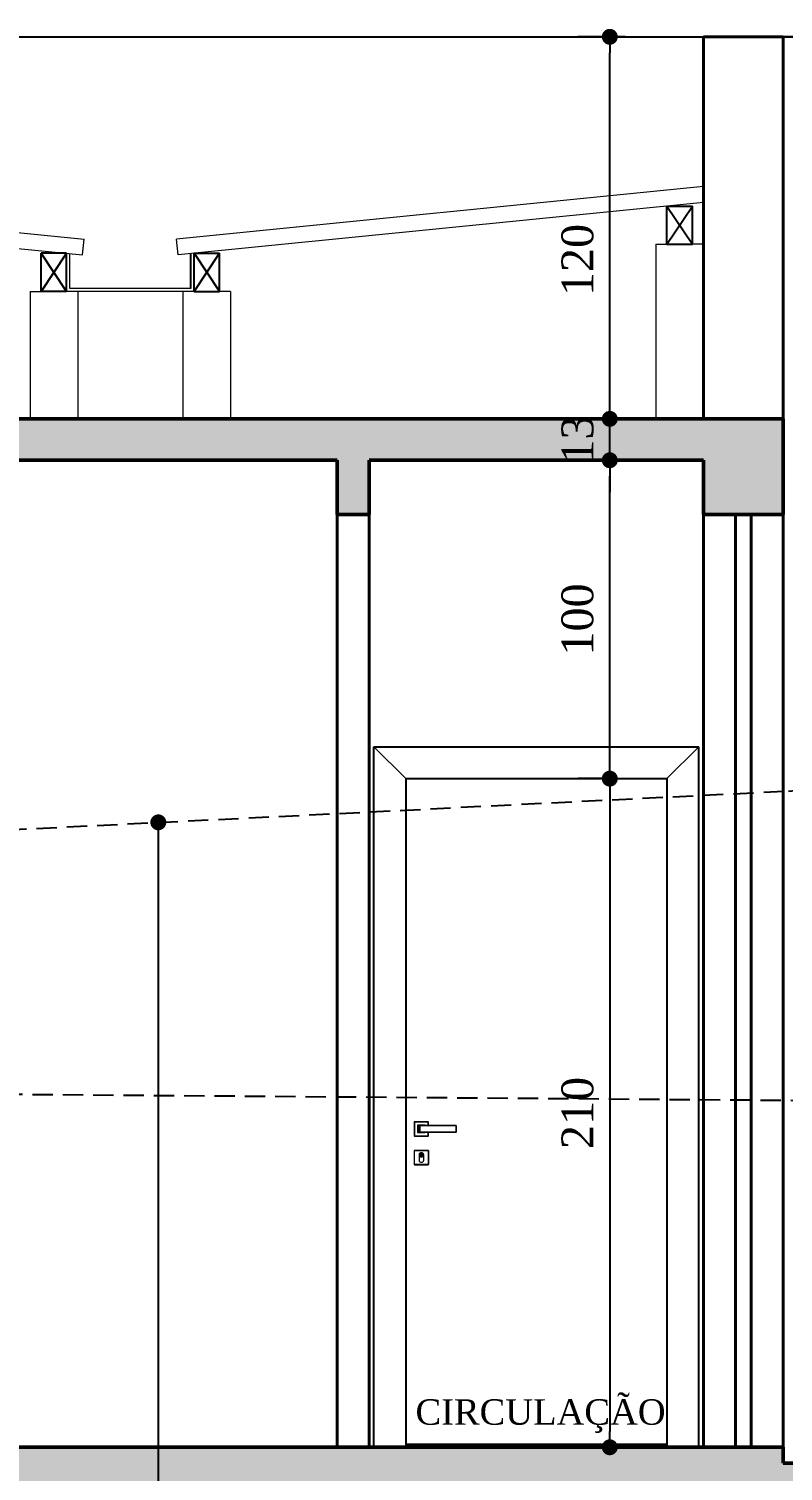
# Model space of a CAD drawing. Header units: millimetres. Extents: x 81693 to 98868, y 6565 to 11437.
# Drawn here: x 91289.9 to 91526.8, y 8896.2 to 9349.2 of the extents above; entities that cross this region are included whole.
import ezdxf
from ezdxf import colors
from ezdxf.entities.mleader import LeaderData, LeaderLine
from ezdxf.math import Vec2, Vec3

# ---------------------------------------------------------------- set-up
doc = ezdxf.new("R2010")
doc.units = ezdxf.units.MM
doc.linetypes.add('HIDDEN', pattern=[9.524999999999995, 6.349999999999998, -3.174999999999998])
for name, color, linetype, lineweight in [('Cotas', 12, 'Continuous', 5), ('Fachadas - Varanda', 3, 'Continuous', 30), ('Hachura', 1, 'Continuous', 9), ('Parede Baixa', 5, 'Continuous', 50), ('Parede Corte', 4, 'Continuous', 40), ('Portas - Janelas', 2, 'Continuous', 20)]:
    doc.layers.add(name, color=color, linetype=linetype, lineweight=lineweight)
for name, color, linetype in [('Fechamento Varanda', 3, 'Continuous'), ('Piso', 55, 'Continuous'), ('Piso Lay-out', 19, 'Continuous'), ('PORTAS', 3, 'Continuous'), ('Portas-Cotas', 2, 'Continuous'), ('Projeção Janela - Viga', 1, 'HIDDEN'), ('Projeção perfil', 74, 'HIDDEN')]:
    doc.layers.add(name, color=color, linetype=linetype)
doc.styles.add('Valéria', font='romantic.ttf', dxfattribs={"height": 10})
doc.dimstyles.new('Cota - 50', dxfattribs={"dimtxt": 10, "dimasz": 5, "dimexe": 10, "dimexo": 20, "dimgap": 5, "dimtad": 1, "dimtxsty": 'Valéria', "dimblk": 'DOT', "dimcen": 0, "dimclrd": 12, "dimclre": 12, "dimclrt": 2, "dimazin": 2, "dimtfac": 1, "dimtix": 1, "dimtmove": 0, "dimatfit": 3, "dimldrblk": 'DOT', "dimfxl": 1, "dimarcsym": 0})
pattern_1 = [(94.99999999999984, (24631.96103471043, 6959.920621644406), (14.00946503457718, 11.75533794048302), [1.905, -20.95499999999999]), (40.00000000000002, (24631.96103471043, 6959.920621644406), (-16.00184531424416, 11.01767285788194), [1.524, -16.764058417]), (145.4514447, (24633.1284864263, 6960.90022994888), (-1.992379762965978, 22.77301021368535), [1.61900088, -17.80902446]), (91.18419999999985, (24628.368932262, 6963.512724092834), (22.14102432304705, 16.19534128742705), [2.857499999999999, -31.43249999999999]), (141.63555761, (24630.21401427043, 6964.862336379678), (-0.7086617476218535, 34.28267636152945), [2.428502314, -26.713560816]), (36.18415117000001, (24628.368932262, 6963.512724092834), (-0.7086617458072162, 34.28267636162032), [2.285996707, -25.145973192]), (66, (24631.06300909832, 6964.410749704941), (17.95199793093499, 3.489514907439818), [1.904999999999997, -20.95499999999996]), (11.00000000000003, (24631.06300909832, 6964.410749704941), (-8.653992652234553, 17.39411931937545), [1.524, -16.764]), (116.451445, (24632.55900892911, 6964.701542609875), (9.298005187572974, 20.88363427013335), [1.61900088, -17.80899376]), (82.50000000000001, (24631.96103471043, 6959.920621644406), (-5.760546906781041, 6.197341367358699), [0, -16.56079999999995, 0, -17.01799999999995, 0, -16.82749999999995]), (52.49999999999999, (24631.96103471043, 6959.920621644406), (-2.358972731942485, 11.80870002746923), [0, -9.7028, 0, -16.1798, 0, -6.413500000000001]), (12.5, (24627.95584048043, 6955.915427414409), (9.99278630325158, 9.182619558271359), [0, -6.350000000000001, 0, -19.812, 0, -26.289]), (2.499999999999997, (24626.15978925622, 6954.119376190196), (8.676390441821674, 12.27223928811142), [0, -8.255, 0, -13.1572, 0, -18.669])]

# ---------------------------------------------------------------- blocks, each defined once
blk = doc.blocks.new('_Dot')
at = {"color": 0, "linetype": 'ByBlock', "lineweight": -2}
blk.add_line((-0.5, 0), (-1, 0), dxfattribs=at)
at = {"color": 0, "linetype": 'ByBlock', "const_width": 0.5}
blk.add_lwpolyline([(-0.25, 0, 1), (0.25, 0, 1)], format="xyb", close=True, dxfattribs=at)
blk = doc.blocks.new('*D145')
at = {"layer": 'Cotas', "color": 12, "lineweight": -2, "transparency": 16777216}
for p, q in [((91470.25395589454, 9113.715649836475), (91462.31572254139, 9113.715649836475)), ((91472.31572254139, 9108.715649836475), (91472.31572254139, 8908.715649836473)), ((91470.25395589454, 8903.715649836473), (91462.31572254139, 8903.715649836473))]:
    blk.add_line(p, q, dxfattribs=at)
at = {"layer": 'Defpoints', "color": 0, "transparency": 16777216}
for p in [(91490.25395589454, 9113.715649836475), (91472.31572254139, 8903.715649836473), (91490.25395589454, 8903.715649836473)]:
    blk.add_point(p, dxfattribs=at)
at = {"layer": 'Cotas', "color": 12, "lineweight": -2, "transparency": 16777216, "xscale": 5, "yscale": 5, "zscale": 5}
for p, rotation in [((91472.31572254139, 9113.715649836475), 90), ((91472.31572254139, 8903.715649836473), 270)]:
    blk.add_blockref('_Dot', p, dxfattribs=dict(at, rotation=rotation))
at = {"layer": 'Cotas', "color": 2, "transparency": 16777216, "insert": (91462.2047757958, 9008.715649836447), "char_height": 10, "attachment_point": 5, "rotation": 90, "style": 'Valéria'}
blk.add_mtext('210', dxfattribs=at)
blk = doc.blocks.new('*D146')
at = {"layer": 'Cotas', "color": 12, "lineweight": -2, "transparency": 16777216}
for p, q in [((91470.25395589454, 9213.715649836475), (91462.31572254139, 9213.715649836475)), ((91472.31572254139, 9118.715649836475), (91472.31572254139, 9208.715649836475)), ((91470.25395589454, 9113.715649836475), (91462.31572254139, 9113.715649836475))]:
    blk.add_line(p, q, dxfattribs=at)
at = {"layer": 'Defpoints', "color": 0, "transparency": 16777216}
for p in [(91472.31572254139, 9213.715649836475), (91490.25395589454, 9213.715649836475), (91490.25395589454, 9113.715649836475)]:
    blk.add_point(p, dxfattribs=at)
at = {"layer": 'Cotas', "color": 12, "lineweight": -2, "transparency": 16777216, "xscale": 5, "yscale": 5, "zscale": 5}
for p, rotation in [((91472.31572254139, 9213.715649836475), 90), ((91472.31572254139, 9113.715649836475), 270)]:
    blk.add_blockref('_Dot', p, dxfattribs=dict(at, rotation=rotation))
at = {"layer": 'Cotas', "color": 2, "transparency": 16777216, "insert": (91462.2047757958, 9163.715649836447), "char_height": 10, "attachment_point": 5, "rotation": 90, "style": 'Valéria'}
blk.add_mtext('100', dxfattribs=at)
blk = doc.blocks.new('*D147')
at = {"layer": 'Cotas', "color": 12, "lineweight": -2, "transparency": 16777216}
for p, q in [((91472.31572254139, 9231.715649836475), (91472.31572254139, 9236.715649836475)), ((91477.14450678794, 9226.715649836475), (91462.31572254139, 9226.715649836475)), ((91472.31572254139, 9213.715649836473), (91472.31572254139, 9226.715649836475)), ((91477.14450678794, 9213.715649836473), (91462.31572254139, 9213.715649836473)), ((91472.31572254139, 9208.715649836473), (91472.31572254139, 9203.715649836473))]:
    blk.add_line(p, q, dxfattribs=at)
at = {"layer": 'Defpoints', "color": 0, "transparency": 16777216}
for p in [(91472.31572254139, 9226.715649836475), (91497.14450678794, 9226.715649836475), (91497.14450678794, 9213.715649836473)]:
    blk.add_point(p, dxfattribs=at)
at = {"layer": 'Cotas', "color": 12, "lineweight": -2, "transparency": 16777216, "xscale": 5, "yscale": 5, "zscale": 5}
for p, rotation in [((91472.31572254139, 9226.715649836475), 270), ((91472.31572254139, 9213.715649836473), 90)]:
    blk.add_blockref('_Dot', p, dxfattribs=dict(at, rotation=rotation))
at = {"layer": 'Cotas', "color": 2, "transparency": 16777216, "insert": (91462.21217224552, 9220.215649836447), "char_height": 10, "attachment_point": 5, "rotation": 90, "style": 'Valéria'}
blk.add_mtext('13', dxfattribs=at)
blk = doc.blocks.new('*D148')
at = {"layer": 'Cotas', "color": 12, "lineweight": -2, "transparency": 16777216}
for p, q in [((91477.14450678794, 9346.715649836458), (91462.31572254117, 9346.715649836458)), ((91472.31572254117, 9231.715649836475), (91472.31572254117, 9341.715649836458)), ((91477.14450678794, 9226.715649836475), (91462.31572254117, 9226.715649836475))]:
    blk.add_line(p, q, dxfattribs=at)
at = {"layer": 'Defpoints', "color": 0, "transparency": 16777216}
for p in [(91472.31572254117, 9346.715649836458), (91497.14450678794, 9346.715649836458), (91497.14450678794, 9226.715649836475)]:
    blk.add_point(p, dxfattribs=at)
at = {"layer": 'Cotas', "color": 12, "lineweight": -2, "transparency": 16777216, "xscale": 5, "yscale": 5, "zscale": 5}
for p, rotation in [((91472.31572254117, 9346.715649836458), 90), ((91472.31572254117, 9226.715649836475), 270)]:
    blk.add_blockref('_Dot', p, dxfattribs=dict(at, rotation=rotation))
at = {"layer": 'Cotas', "color": 2, "transparency": 16777216, "insert": (91462.20477579559, 9276.620333842633), "char_height": 10, "attachment_point": 5, "rotation": 90, "style": 'Valéria'}
blk.add_mtext('120', dxfattribs=at)

msp = doc.modelspace()

# ---------------------------------------------------------------- hatches: boundary and pattern name
at = {"layer": 'Hachura'}
h = msp.add_hatch(dxfattribs=at)
h.set_pattern_fill('EARTH', color=256, scale=2, angle=45)
h.set_pattern_definition([(45, (24631.96103471043, 6959.920621644406), (1.77635683940025e-15, 17.96051224213831), [12.7, -12.7]), (45, (24628.59343866503, 6963.288217689807), (1.77635683940025e-15, 17.96051224213831), [12.7, -12.7]), (45, (24625.22584261963, 6966.655813735209), (1.77635683940025e-15, 17.96051224213831), [12.7, -12.7]), (135, (24625.22584261963, 6968.900877765475), (-17.96051224213831, 1.77635683940025e-15), [12.7, -12.7]), (135, (24628.59343866503, 6972.268473810876), (-17.96051224213831, 1.77635683940025e-15), [12.7, -12.7]), (135, (24631.96103471043, 6975.636069856277), (-17.96051224213831, 1.77635683940025e-15), [12.7, -12.7])])
edge = h.paths.add_edge_path()
edge.add_line((92041.75395589451, 9008.837133311166), (92011.75395589451, 9008.837133311166))
edge.add_line((92011.75395589451, 9008.837133311166), (92011.75395589448, 8763.715649836484))
edge.add_arc((92011.7539558942, 8757.715649836497), 5.999999999987267, 42.06244087009338, 89.99999999722081, ccw=False)
edge.add_line((92016.20844689383, 8761.735290359482), (92041.75395589451, 8784.787029194762))
edge.add_line((92041.75395589451, 8784.787029194762), (92041.75395589451, 9008.837133311166))
edge = h.paths.add_edge_path()
edge.add_line((92041.75395589451, 8784.787029194762), (92016.20844689383, 8761.735290359482))
edge.add_arc((92011.75395589424, 8757.715649836515), 5.999999999941838, -2.9530156098189764e-10, 42.06244087024379, ccw=False)
edge.add_arc((92011.75395589418, 8757.715649836484), 6, -90, 0, ccw=False)
edge.add_line((92011.75395589418, 8751.715649836484), (92011.75395589418, 8748.715649836484))
edge.add_line((92011.75395589418, 8748.715649836484), (92011.75395589447, 8705.822292432322))
edge.add_line((92011.75395589447, 8705.822292432322), (92041.75395589451, 8705.822292432322))
edge.add_line((92041.75395589451, 8705.822292432322), (92041.75395589451, 8784.787029194762))
h.paths.add_polyline_path([(91981.7539558945, 8893.715649836471), (91854.25395589453, 8893.715649836471), (91854.25395589453, 8757.715649836467), (91981.75395589448, 8757.715649836467)])
h.paths.add_polyline_path([(91824.25395589448, 8893.715649836471), (91736.75395589451, 8893.715649836471), (91736.7539558945, 8757.715649836467), (91824.25395589464, 8757.715649836467)])
h.paths.add_polyline_path([(91689.64898320712, 8893.715649836471), (91526.75395589451, 8893.715649836471), (91526.75395589451, 8756.313921958192), (91556.28510304831, 8756.399271715394), (91689.69937200354, 8757.440137813599)])
h.paths.add_polyline_path([(91706.75395589451, 8893.715649836471), (91689.64898320712, 8893.715649836471), (91689.69937200354, 8757.440137813599), (91706.7539558945, 8757.573193582897)])
h.paths.add_polyline_path([(91706.7539558945, 8756.83415086147), (91689.69961429657, 8756.784861075772), (91689.70579133581, 8740.0791794949), (91706.75395589448, 8740.161191238914)])
h.paths.add_polyline_path([(91689.69961429657, 8756.784861075772), (91556.28510304831, 8756.399271715394), (91526.75395589451, 8756.168876794713), (91526.75395589451, 8739.295284890362), (91689.70579133581, 8740.0791794949)])
h.paths.add_polyline_path([(91689.70579133581, 8740.0791794949), (91526.75395589451, 8739.295284890362), (91526.75395589451, 8705.822292432322), (91689.71845805255, 8705.822292432322)])
h.paths.add_polyline_path([(91706.7539558945, 8757.573193582897), (91689.69937200354, 8757.440137813599), (91689.69961429657, 8756.784861075772), (91706.7539558945, 8756.83415086147)])
h.paths.add_polyline_path([(91706.75395589448, 8740.161191238914), (91689.70579133581, 8740.0791794949), (91689.71845805255, 8705.822292432322), (91706.75395589448, 8705.822292432322)])
h.paths.add_polyline_path([(91824.25395589464, 8757.173744728889), (91736.7539558945, 8756.920855678682), (91736.7539558945, 8740.305508963673), (91824.25395589466, 8740.726435660887)])
h.paths.add_polyline_path([(91824.25395589464, 8757.715649836467), (91736.7539558945, 8757.715649836467), (91736.7539558945, 8756.920855678682), (91824.25395589464, 8757.173744728889)])
h.paths.add_polyline_path([(91824.25395589466, 8740.726435660887), (91736.7539558945, 8740.305508963673), (91736.7539558945, 8705.822292432322), (91824.2539558947, 8705.822292432322)])
h.paths.add_polyline_path([(91981.75395589448, 8757.628945019256), (91854.25395589453, 8757.2604495461), (91854.25395589453, 8740.870753385645), (91981.75395589448, 8741.484103715868)])
h.paths.add_polyline_path([(91981.75395589448, 8741.484103715868), (91854.25395589453, 8740.870753385645), (91854.25395589453, 8705.822292432322), (91981.75395589448, 8705.822292432322)])
h.paths.add_polyline_path([(91496.75395589451, 8893.715649836471), (91406.75395589447, 8893.715649836471), (91406.75395589447, 8755.95265188647), (91496.75395589447, 8756.227217140977)])
h.paths.add_polyline_path([(91496.75395589447, 8755.934823996682), (91496.75395589447, 8756.227217140977), (91406.75395589447, 8755.95265188647), (91406.75395589447, 8755.23266560259)])
h.paths.add_polyline_path([(91496.75395589447, 8755.934823996682), (91406.75395589447, 8755.23266560259), (91406.75395589447, 8738.693961037201), (91496.75395589447, 8739.150967165604)])
h.paths.add_polyline_path([(91496.75395589447, 8739.150967165604), (91406.75395589447, 8738.693961037201), (91406.75395589447, 8705.822292432322), (91496.75395589446, 8705.822292432322)])
h.paths.add_polyline_path([(91330.54100905702, 8893.715649836471), (91034.25395589451, 8893.715649836473), (91034.25395589451, 8754.890517875609), (91330.54100905702, 8755.74683503518)])
edge = h.paths.add_edge_path()
edge.add_arc((91076.25040028384, 8752.654156204264), 1.250000000000393, 0.4469988479888798, 89.7370200216115, ccw=False)
edge.add_line((91077.50036224342, 8752.6639081074), (91330.54100905702, 8754.638070487474))
edge.add_line((91330.54100905702, 8754.638070487474), (91330.54100905702, 8755.74683503518))
edge.add_line((91330.54100905702, 8755.74683503518), (91034.25395589451, 8754.89051787561))
edge.add_line((91034.25395589451, 8754.89051787561), (91034.25395589451, 8752.326510027042))
edge.add_line((91034.25395589451, 8752.326510027042), (91075.00043832426, 8752.644404301129))
edge.add_arc((91076.25040028383, 8752.654156204277), 1.249999999986754, 89.7370200209416, 180.446998848536, ccw=False)
edge = h.paths.add_edge_path()
edge.add_line((91330.54100905702, 8754.638070487474), (91077.50036224342, 8752.6639081074))
edge.add_arc((91076.25040028384, 8752.654156204266), 1.250000000001206, -90.26297997838839, 0.44699884794732725, ccw=False)
edge.add_arc((91076.25040028385, 8752.654156204278), 1.250000000015012, 180.4469988485673, 269.7370200209475, ccw=False)
edge.add_line((91075.00043832426, 8752.644404301129), (91034.25395589451, 8752.326510027042))
edge.add_line((91034.25395589451, 8752.326510027042), (91034.25395589451, 8736.926068908908))
edge.add_line((91034.25395589451, 8736.926068908908), (91215.232799609, 8737.79668407405))
edge.add_arc((91216.48278514564, 8737.802697243009), 1.249999999997218, 90, 180.2756244252862, ccw=False)
edge.add_arc((91216.48278514564, 8737.802697243009), 1.249999999997272, 0.27562442503602824, 90, ccw=False)
edge.add_line((91217.73277068227, 8737.80871041196), (91330.54100905702, 8738.351384688502))
edge.add_line((91330.54100905702, 8738.351384688502), (91330.54100905702, 8754.638070487474))
h.paths.add_polyline_path([(91076.17913566928, 8737.127753794079), (91034.25395589451, 8736.926068908908), (91034.25395589451, 8705.822292432322), (91076.03544677224, 8705.822292432322)])
edge = h.paths.add_edge_path()
edge.add_line((91330.54100905702, 8738.351384688502), (91217.73277068227, 8737.80871041196))
edge.add_arc((91216.48278514564, 8737.802697243002), 1.249999999997218, -90, 0.27562442528619613, ccw=False)
edge.add_arc((91216.48278514564, 8737.802697243002), 1.249999999997272, 180.2756244250361, 270, ccw=False)
edge.add_line((91215.232799609, 8737.79668407405), (91076.17913566928, 8737.127753794079))
edge.add_line((91076.17913566928, 8737.127753794079), (91076.03544677224, 8705.822292432322))
edge.add_line((91076.03544677224, 8705.822292432322), (91330.54100905702, 8705.822292432322))
edge.add_line((91330.54100905702, 8705.822292432322), (91330.54100905702, 8738.351384688502))
h.paths.add_polyline_path([(91376.75395589459, 8755.865947069262), (91330.54100905702, 8755.74683503518), (91330.54100905702, 8754.638070487474), (91376.75395589459, 8754.959604004893)])
h.paths.add_polyline_path([(91376.75395589459, 8754.959604004893), (91330.54100905702, 8754.638070487474), (91330.54100905702, 8738.351384688502), (91376.75395589462, 8738.54964331245)])
h.paths.add_polyline_path([(91376.75395589462, 8738.54964331245), (91330.54100905702, 8738.351384688502), (91330.54100905702, 8705.822292432322), (91376.75395589466, 8705.822292432327)])
h.paths.add_polyline_path([(91376.75395589443, 8893.715649836477), (91330.54100905702, 8893.715649836471), (91330.54100905702, 8755.74683503518), (91376.75395589459, 8755.865947069262)])
h.paths.add_polyline_path([(91004.25395589447, 8893.715649836473), (90911.7539558945, 8893.715649836473), (90911.7539558945, 8754.522022402454), (91004.25395589462, 8754.803813058397)])
h.paths.add_polyline_path([(91004.25395589462, 8754.803813058397), (90911.7539558945, 8754.522022402454), (90911.7539558945, 8751.370794435083), (91004.25395589462, 8752.092457229011)])
h.paths.add_polyline_path([(91004.25395589462, 8752.092457229011), (90911.7539558945, 8751.370794435083), (90911.7539558945, 8736.312718578682), (91004.25395589463, 8736.781751184148)])
h.paths.add_polyline_path([(91004.25395589463, 8736.781751184148), (90911.7539558945, 8736.312718578682), (90911.7539558945, 8705.822292432322), (91004.25395589466, 8705.822292432322)])
edge = h.paths.add_edge_path()
edge.add_line((90881.75395589446, 8893.715649836473), (90551.7539558945, 8893.715649836473))
edge.add_line((90551.7539558945, 8893.715649836473), (90551.75395589447, 8753.496015398765))
edge.add_line((90551.75395589447, 8753.496015398765), (90786.64312696885, 8754.17488282021))
edge.add_arc((90787.89312174823, 8754.178495505845), 1.249999999993894, 89.88902764070087, 180.1655935421592, ccw=False)
edge.add_arc((90787.89312174823, 8754.178495505845), 1.249999999994743, 0.16559354165900686, 89.88902764070087, ccw=False)
edge.add_line((90789.14311652762, 8754.182108191468), (90881.7539558946, 8754.435317585247))
edge.add_line((90881.7539558946, 8754.435317585247), (90881.75395589446, 8893.715649836473))
edge = h.paths.add_edge_path()
edge.add_line((90881.7539558946, 8754.435317585247), (90789.14311652762, 8754.182108191468))
edge.add_arc((90787.89312174823, 8754.178495505834), 1.249999999993894, -90.11097235929913, 0.1655935421591721, ccw=False)
edge.add_arc((90787.89312174823, 8754.178495505834), 1.249999999994743, 180.1655935416589, 269.8890276407009, ccw=False)
edge.add_line((90786.64312696885, 8754.17488282021), (90551.75395589447, 8753.496015398765))
edge.add_line((90551.75395589447, 8753.496015398765), (90551.75395589447, 8748.562160858715))
edge.add_line((90551.75395589447, 8748.562160858715), (90881.75395589462, 8751.097732837388))
edge.add_line((90881.75395589462, 8751.097732837388), (90881.7539558946, 8754.435317585247))
h.paths.add_polyline_path([(90787.88343758906, 8749.178504884143), (90787.88581195571, 8750.404404912559), (90551.75395589447, 8748.562160858715), (90551.75395589447, 8734.604958835704), (90787.85741088033, 8735.740755950079)])
h.paths.add_polyline_path([(90787.85741088033, 8735.740755950079), (90551.75395589447, 8734.604958835704), (90551.75395589447, 8705.822292432322), (90787.79946373907, 8705.822292432322)])
h.paths.add_polyline_path([(90521.7539558945, 9020.423328325474), (90491.7539558945, 9020.423328325474), (90491.75395589454, 8705.822292432322), (90521.7539558945, 8705.822292432322)])
at = {"layer": 'Portas-Cotas'}
h = msp.add_hatch(dxfattribs=at)
h.set_pattern_fill('AR-CONC', color=256, scale=0.1, angle=45)
h.set_pattern_definition(pattern_1)
h.paths.add_polyline_path([(91031.75395589451, 9213.715649836473), (91386.75395589447, 9213.715649836473), (91386.75395589448, 9196.715649836471), (91396.75395589446, 9196.715649836471), (91396.75395589446, 9213.715649836471), (91501.7539558945, 9213.71564983647), (91501.7539558945, 9196.715649836471), (91526.75395589451, 9196.715649836471), (91526.75395589451, 9226.715649836471), (90521.7539558945, 9226.71564983647), (90521.7539558945, 9196.71564983647), (90536.7539558945, 9196.71564983647), (90536.7539558945, 9213.715649836475), (90886.75395589448, 9213.715649836473), (90886.7539558945, 9196.71564983647), (90896.75395589448, 9196.71564983647), (90896.75395589448, 9213.715649836473), (91006.75395589451, 9213.715649836473), (91006.75395589451, 9196.71564983647), (91031.75395589451, 9196.715649836471)])
h.paths.add_polyline_path([(92011.75395589451, 9226.715649836471), (91706.75395589451, 9226.715649836471), (91706.75395589451, 9196.715649836471), (91721.75395589451, 9196.715649836471), (91721.75395589451, 9213.715649836471), (91831.75395589451, 9213.71564983647), (91831.75395589453, 9196.715649836471), (91846.75395589451, 9196.715649836471), (91846.75395589451, 9213.71564983647), (91996.75395589454, 9213.71564983647), (91996.75395589453, 9196.715649836471), (92011.75395589451, 9196.715649836471)])
h.paths.add_polyline_path([(91749.46297201421, 9210.001152795061), (91749.46297201421, 9229.794052203344), (91727.90971757635, 9229.794052203344), (91727.90971757635, 9210.001152795061)])
h = msp.add_hatch(dxfattribs=at)
h.set_pattern_fill('AR-CONC', color=256, scale=0.1, angle=45)
h.set_pattern_definition(pattern_1)
h.paths.add_polyline_path([(91721.75395589451, 9073.715649836455), (91706.75395589451, 9073.715649836455), (91706.7539558945, 9058.715649836453), (91721.7539558945, 9058.715649836453)])
h.paths.add_polyline_path([(92011.75395589453, 9153.746140940844), (91996.75395589453, 9152.382877858885), (91996.75395589451, 9008.960058219538), (92011.75395589451, 9008.843482591343)])
h.paths.add_polyline_path([(92011.75395589451, 9008.843482591343), (91996.75395589451, 9008.960058219538), (91996.75395589451, 8901.715649836471), (92011.7539558945, 8901.715649836471)])
edge = h.paths.add_edge_path()
edge.add_line((91854.25395589453, 8893.715649836471), (91981.7539558945, 8893.715649836471))
edge.add_line((91981.7539558945, 8893.715649836471), (91981.75395589448, 8757.715649836467))
edge.add_line((91981.75395589448, 8757.715649836467), (92005.75395589418, 8757.715649836467))
edge.add_arc((92011.75395589418, 8757.715649836484), 6, 90, 180.0000000001563, ccw=False)
edge.add_line((92011.75395589418, 8763.715649836484), (92011.75395589418, 8766.715649836484))
edge.add_line((92011.75395589418, 8766.715649836484), (92011.7539558943, 8901.715649836471))
edge.add_line((92011.7539558943, 8901.715649836471), (91996.75395589451, 8901.715649836471))
edge.add_line((91996.75395589451, 8901.715649836471), (91846.75395589451, 8901.715649836471))
edge.add_line((91846.75395589451, 8901.715649836471), (91846.75395589451, 8903.715649836471))
edge.add_line((91846.75395589451, 8903.715649836471), (91706.75395589451, 8903.715649836471))
edge.add_line((91706.75395589451, 8903.715649836471), (91706.75395589451, 8898.715649836471))
edge.add_line((91706.75395589451, 8898.715649836471), (91689.64713442315, 8898.715649836471))
edge.add_line((91689.64713442315, 8898.715649836471), (91689.64898320712, 8893.715649836471))
edge.add_line((91689.64898320712, 8893.715649836471), (91706.75395589451, 8893.715649836471))
edge.add_line((91706.75395589451, 8893.715649836471), (91706.7539558945, 8757.573193582897))
edge.add_line((91706.7539558945, 8757.573193582897), (91725.01345820804, 8757.715649836467))
edge.add_line((91725.01345820804, 8757.715649836467), (91736.7539558945, 8757.715649836467))
edge.add_line((91736.7539558945, 8757.715649836467), (91736.75395589451, 8893.715649836471))
edge.add_line((91736.75395589451, 8893.715649836471), (91824.25395589448, 8893.715649836471))
edge.add_line((91824.25395589448, 8893.715649836471), (91824.25395589464, 8757.715649836467))
edge.add_line((91824.25395589464, 8757.715649836467), (91854.25395589453, 8757.715649836467))
edge.add_line((91854.25395589453, 8757.715649836467), (91854.25395589453, 8893.715649836471))
h.paths.add_polyline_path([(91854.25395589453, 8757.715649836467), (91824.25395589464, 8757.715649836467), (91824.25395589464, 8757.173744728889), (91854.25395589453, 8757.2604495461)])
h.paths.add_polyline_path([(91854.25395589453, 8757.2604495461), (91824.25395589464, 8757.173744728887), (91824.25395589466, 8740.726435660887), (91854.25395589453, 8740.870753385645)])
h.paths.add_polyline_path([(91854.25395589453, 8740.870753385645), (91824.25395589466, 8740.726435660887), (91824.2539558947, 8705.822292432322), (91854.25395589453, 8705.822292432322)])
edge = h.paths.add_edge_path()
edge.add_arc((92011.75395589418, 8757.71564983649), 6.000000000005457, 180.1655935421269, 270.0000000027792, ccw=False)
edge.add_line((92005.7539809531, 8757.69830894545), (91981.75395589448, 8757.628945019256))
edge.add_line((91981.75395589448, 8757.628945019256), (91981.75395589448, 8741.484103715868))
edge.add_line((91981.75395589448, 8741.484103715868), (92011.75395589447, 8741.628421440628))
edge.add_line((92011.75395589447, 8741.628421440628), (92011.75395589447, 8751.715649836484))
h.paths.add_polyline_path([(92011.75395589447, 8741.628421440628), (91981.75395589448, 8741.484103715868), (91981.75395589448, 8705.822292432322), (92011.75395589447, 8705.822292432322)])
h.paths.add_polyline_path([(91736.7539558945, 8757.715649836467), (91725.01345820804, 8757.715649836467), (91706.7539558945, 8757.573193582897), (91706.7539558945, 8756.83415086147), (91736.7539558945, 8756.920855678682)])
h.paths.add_polyline_path([(91736.7539558945, 8756.920855678682), (91706.7539558945, 8756.83415086147), (91706.75395589448, 8740.161191238914), (91736.7539558945, 8740.305508963673)])
h.paths.add_polyline_path([(91736.7539558945, 8740.305508963673), (91706.75395589448, 8740.161191238914), (91706.75395589448, 8705.822292432322), (91736.7539558945, 8705.822292432322)])
h.paths.add_polyline_path([(91526.75395589451, 8739.295284890362), (91496.75395589447, 8739.150967165604), (91496.75395589446, 8705.822292432322), (91526.75395589451, 8705.822292432322)])
h.paths.add_polyline_path([(91526.75395589451, 8756.168876794713), (91496.75395589447, 8755.934823996682), (91496.75395589447, 8739.150967165604), (91526.75395589451, 8739.295284890362)])
h.paths.add_polyline_path([(91526.75395589451, 8756.313921958192), (91496.75395589447, 8756.227217140977), (91496.75395589447, 8755.934823996682), (91526.75395589451, 8756.168876794713)], flags=17)
h.paths.add_polyline_path([(91526.75395589451, 8893.715649836471), (91689.64898320712, 8893.715649836471), (91689.64713442315, 8898.715649836471), (91526.75395589451, 8898.715649836471), (91526.75395589451, 8903.71564983647), (91330.54100905702, 8903.71564983647), (91330.54100905702, 8893.715649836471), (91376.75395589443, 8893.715649836477), (91376.75395589459, 8755.865947069262), (91406.75395589447, 8755.95265188647), (91406.75395589447, 8893.715649836471), (91496.75395589451, 8893.715649836471), (91496.75395589447, 8756.227217140977), (91526.75395589451, 8756.313921958192)])
h.paths.add_polyline_path([(91406.75395589447, 8755.23266560259), (91406.75395589447, 8755.95265188647), (91376.75395589459, 8755.865947069262), (91376.75395589459, 8754.959604004893)])
h.paths.add_polyline_path([(91406.75395589447, 8755.23266560259), (91376.75395589459, 8754.959604004893), (91376.75395589462, 8738.54964331245), (91406.75395589447, 8738.693961037201)])
h.paths.add_polyline_path([(91406.75395589447, 8738.693961037201), (91376.75395589462, 8738.54964331245), (91376.75395589466, 8705.822292432327), (91406.75395589447, 8705.822292432322)])
h.paths.add_polyline_path([(91034.25395589451, 8754.890517875609), (91004.25395589462, 8754.803813058397), (91004.25395589462, 8752.092457229011), (91034.25395589451, 8752.326510027042)])
h.paths.add_polyline_path([(91034.25395589451, 8752.326510027042), (91004.25395589462, 8752.092457229013), (91004.25395589463, 8736.781751184148), (91034.25395589451, 8736.926068908908)])
h.paths.add_polyline_path([(91034.25395589451, 8736.926068908908), (91004.25395589463, 8736.781751184148), (91004.25395589466, 8705.822292432322), (91034.25395589451, 8705.822292432322)])
h.paths.add_polyline_path([(91034.25395589451, 8893.715649836473), (91330.54100905702, 8893.715649836471), (91330.54100905702, 8903.71564983647), (90521.7539558945, 8903.71564983647), (90521.7539558945, 8753.409310581554), (90551.75395589448, 8753.496015398767), (90551.7539558945, 8893.715649836473), (90881.75395589446, 8893.715649836473), (90881.7539558946, 8754.435317585247), (90911.7539558945, 8754.522022402454), (90911.7539558945, 8893.715649836473), (91004.25395589447, 8893.715649836473), (91004.25395589462, 8754.803813058397), (91034.25395589451, 8754.890517875609)])
h.paths.add_polyline_path([(90911.7539558945, 8754.522022402454), (90881.7539558946, 8754.435317585247), (90881.75395589462, 8751.097732837388), (90911.7539558945, 8751.370794435083)])
h.paths.add_polyline_path([(90911.7539558945, 8751.370794435083), (90881.75395589462, 8751.097732837388), (90881.75395589462, 8736.16840085393), (90911.7539558945, 8736.312718578682)])
h.paths.add_polyline_path([(90911.7539558945, 8736.312718578682), (90881.75395589462, 8736.16840085393), (90881.75395589464, 8705.822292432322), (90911.7539558945, 8705.822292432322)])
h.paths.add_polyline_path([(90551.75395589447, 8734.604958835704), (90521.7539558945, 8734.460641110945), (90521.7539558945, 8705.822292432322), (90551.75395589447, 8705.822292432322)])
h.paths.add_polyline_path([(90551.75395589447, 8748.562160858715), (90521.7539558945, 8748.328108060685), (90521.7539558945, 8734.460641110945), (90551.75395589447, 8734.604958835704)])
h.paths.add_polyline_path([(90551.75395589448, 8753.496015398767), (90521.7539558945, 8753.409310581554), (90521.7539558945, 8748.328108060685), (90551.75395589447, 8748.562160858715)])

# ---------------------------------------------------------------- linework, layer by layer
at = {"layer": 'Fachadas - Varanda'}
msp.add_line((91526.75395589453, 9346.715649836455), (91706.75395589451, 9346.715649836455), dxfattribs=at)
at = {"layer": 'Fechamento Varanda'}
for p, q in [((91490.25395589446, 9293.565649836448), (91498.25395589446, 9293.565649836448)), ((91490.25395589446, 9281.565649836448), (91490.25395589446, 9293.565649836448)), ((91498.25395589446, 9281.565649836448), (91498.25395589446, 9293.565649836448)), ((91301.75395589451, 9278.715649836455), (91293.75395589451, 9278.715649836455)), ((91293.75395589451, 9266.715649836455), (91293.75395589451, 9278.715649836455)), ((91301.75395589451, 9266.715649836455), (91301.75395589451, 9278.715649836455)), ((91341.75395589451, 9278.715649836455), (91349.75395589451, 9278.715649836455)), ((91341.75395589451, 9266.715649836455), (91341.75395589451, 9278.715649836455)), ((91349.75395589451, 9266.715649836455), (91349.75395589451, 9278.715649836455)), ((91490.25395589447, 9281.565649836448), (91498.25395589446, 9281.565649836448)), ((91301.7539558945, 9266.715649836455), (91293.75395589451, 9266.715649836455)), ((91341.75395589453, 9266.715649836455), (91349.75395589451, 9266.715649836455))]:
    msp.add_line(p, q, dxfattribs=at)
at = {"layer": 'Hachura'}
for p, q in [((91398.25395589451, 9123.715649836471), (91408.25395589451, 9113.715649836471)), ((91500.25395589451, 9123.715649836471), (91490.25395589451, 9113.715649836471)), ((91410.95448368763, 9005.965649836495), (91410.89448368757, 9005.905649836468)), ((91410.89448368757, 9005.905649836468), (91410.89448368757, 9001.525649836463)), ((91410.89448368757, 9005.905649836468), (91410.95448368763, 9005.905649836468)), ((91410.95448368763, 9005.905649836468), (91410.95448368763, 9005.965649836495)), ((91410.95448368763, 9005.965649836495), (91415.33448368775, 9005.965649836495)), ((91410.95448368763, 9005.905649836468), (91410.95448368763, 9001.525649836463)), ((91415.33448368775, 9005.905649836468), (91410.95448368763, 9005.905649836468)), ((91415.33448368775, 9005.965649836495), (91415.3944836878, 9005.905649836468)), ((91415.33448368775, 9005.965649836495), (91415.33448368775, 9005.905649836468)), ((91415.33448368775, 9004.815649836471), (91415.33448368775, 9005.905649836468)), ((91415.33448368775, 9005.905649836468), (91415.3944836878, 9005.905649836468)), ((91415.3944836878, 9004.815649836471), (91415.3944836878, 9005.905649836468)), ((91410.89448368757, 9001.525649836463), (91410.95448368763, 9001.465649836466)), ((91410.95448368763, 9001.525649836463), (91410.89448368757, 9001.525649836463)), ((91410.95448368763, 9001.525649836463), (91415.33448368775, 9001.525649836463)), ((91410.95448368763, 9001.465649836466), (91410.95448368763, 9001.525649836463)), ((91410.95448368763, 9001.465649836466), (91415.33448368775, 9001.465649836466)), ((91414.30448368772, 9004.87564983647), (91411.98448368766, 9004.87564983647)), ((91411.98448368766, 9004.87564983647), (91411.98448368766, 9002.555649836462)), ((91411.98448368766, 9002.555649836462), (91414.30448368772, 9002.555649836462)), ((91412.10448368777, 9004.815649836471), (91412.04448368771, 9004.755649836445)), ((91412.04448368771, 9004.755649836445), (91412.04448368771, 9002.675649836487)), ((91412.10448368777, 9002.675649836487), (91412.04448368771, 9002.675649836487)), ((91412.10448368777, 9002.615649836489), (91412.04448368771, 9002.675649836487)), ((91412.68448368784, 9004.815649836471), (91412.10448368777, 9004.815649836471)), ((91412.10448368777, 9004.755649836445), (91412.10448368777, 9004.815649836471)), ((91412.68448368784, 9004.755649836445), (91412.10448368777, 9004.755649836445)), ((91412.10448368777, 9004.755649836445), (91412.10448368777, 9002.675649836487)), ((91412.10448368777, 9002.675649836487), (91412.68448368784, 9002.675649836487)), ((91412.10448368777, 9002.615649836489), (91412.10448368777, 9002.675649836487)), ((91412.68448368784, 9002.615649836489), (91412.10448368777, 9002.615649836489)), ((91412.68448368784, 9004.815649836471), (91412.80448368772, 9004.815649836471)), ((91412.74448368767, 9004.755649836445), (91412.68448368784, 9004.815649836471)), ((91412.68448368784, 9004.815649836471), (91412.68448368784, 9004.755649836445)), ((91412.68448368784, 9002.675649836487), (91412.68448368784, 9004.755649836445)), ((91412.74448368767, 9002.675649836487), (91412.68448368784, 9002.615649836489)), ((91412.68448368784, 9002.675649836487), (91412.68448368784, 9002.615649836489)), ((91412.80448368772, 9002.615649836489), (91412.68448368784, 9002.615649836489)), ((91412.76448368769, 9004.775649836492), (91412.74448368767, 9004.755649836445)), ((91412.74448368767, 9002.675649836487), (91412.74448368767, 9004.755649836445)), ((91412.76448368769, 9002.655649836468), (91412.74448368767, 9002.675649836487)), ((91412.80448368772, 9004.815649836471), (91412.76448368769, 9004.775649836492)), ((91412.80448368772, 9002.615649836489), (91412.76448368769, 9002.655649836468)), ((91412.80448368772, 9004.815649836471), (91412.80448368772, 9004.755649836445)), ((91414.18448368761, 9004.815649836471), (91412.80448368772, 9004.815649836471)), ((91412.80448368772, 9002.675649836487), (91412.80448368772, 9004.755649836445)), ((91412.80448368772, 9004.755649836445), (91424.0344836877, 9004.755649836445)), ((91424.0344836877, 9002.675649836487), (91412.80448368772, 9002.675649836487)), ((91412.80448368772, 9002.675649836487), (91412.80448368772, 9002.615649836489)), ((91414.18448368761, 9002.615649836489), (91412.80448368772, 9002.615649836489)), ((91414.2744836877, 9004.815649836471), (91414.18448368761, 9004.815649836471)), ((91414.2744836877, 9002.615649836489), (91414.18448368761, 9002.615649836489)), ((91414.30448368772, 9004.815649836471), (91414.2744836877, 9004.815649836471)), ((91414.30448368772, 9002.615649836489), (91414.2744836877, 9002.615649836489)), ((91414.30448368772, 9004.815649836471), (91414.30448368772, 9004.87564983647)), ((91415.33448368775, 9004.815649836471), (91414.30448368772, 9004.815649836471)), ((91414.30448368772, 9002.555649836462), (91414.30448368772, 9002.615649836489)), ((91415.33448368775, 9002.615649836489), (91414.30448368772, 9002.615649836489)), ((91415.3944836878, 9004.815649836471), (91415.33448368775, 9004.815649836471)), ((91415.33448368775, 9001.525649836463), (91415.33448368775, 9002.615649836489)), ((91415.3944836878, 9002.615649836489), (91415.33448368775, 9002.615649836489)), ((91415.33448368775, 9001.465649836466), (91415.3944836878, 9001.525649836463)), ((91415.3944836878, 9001.525649836463), (91415.33448368775, 9001.525649836463)), ((91415.33448368775, 9001.525649836463), (91415.33448368775, 9001.465649836466)), ((91418.5039558953, 9004.815649836471), (91415.3944836878, 9004.815649836471)), ((91415.3944836878, 9001.525649836463), (91415.3944836878, 9002.615649836489)), ((91418.5039558953, 9002.615649836489), (91415.3944836878, 9002.615649836489)), ((91420.21228922856, 9004.815649836471), (91418.5039558953, 9004.815649836471)), ((91420.21228922856, 9002.615649836489), (91418.5039558953, 9002.615649836489)), ((91422.77478922856, 9004.815649836471), (91420.21228922856, 9004.815649836471)), ((91422.77478922856, 9002.615649836489), (91420.21228922856, 9002.615649836489)), ((91424.0344836877, 9004.815649836471), (91422.77478922856, 9004.815649836471)), ((91424.0344836877, 9002.615649836489), (91422.77478922856, 9002.615649836489)), ((91424.0344836877, 9004.815649836471), (91424.09448368753, 9004.755649836445)), ((91424.0344836877, 9004.755649836445), (91424.0344836877, 9004.815649836471)), ((91424.09448368753, 9004.755649836445), (91424.0344836877, 9004.755649836445)), ((91424.0344836877, 9004.755649836445), (91424.0344836877, 9002.675649836487)), ((91424.0344836877, 9002.615649836489), (91424.09448368753, 9002.675649836487)), ((91424.0344836877, 9002.615649836489), (91424.0344836877, 9002.675649836487)), ((91424.0344836877, 9002.675649836487), (91424.09448368753, 9002.675649836487)), ((91424.09448368753, 9002.675649836487), (91424.09448368753, 9004.755649836445)), ((91410.89448368757, 8996.905649836497), (91410.95448368763, 8996.965649836466)), ((91410.95448368763, 8996.905649836497), (91410.89448368757, 8996.905649836497)), ((91410.89448368757, 8996.905649836497), (91410.89448368757, 8992.525649836463)), ((91410.95448368763, 8996.965649836466), (91410.95448368763, 8996.905649836497)), ((91415.33448368775, 8996.965649836466), (91410.95448368763, 8996.965649836466)), ((91410.95448368763, 8996.905649836497), (91415.33448368775, 8996.905649836497)), ((91410.95448368763, 8992.525649836463), (91410.95448368763, 8996.905649836497)), ((91415.3944836878, 8996.905649836497), (91415.33448368775, 8996.965649836466)), ((91415.33448368775, 8996.905649836497), (91415.33448368775, 8996.965649836466)), ((91415.33448368775, 8996.905649836497), (91415.33448368775, 8992.525649836463)), ((91415.3944836878, 8996.905649836497), (91415.33448368775, 8996.905649836497)), ((91415.3944836878, 8996.905649836497), (91415.3944836878, 8992.525649836463)), ((91410.89448368757, 8992.525649836463), (91410.95448368763, 8992.525649836463)), ((91410.89448368757, 8992.525649836463), (91410.95448368763, 8992.465649836466)), ((91415.33448368775, 8992.525649836463), (91410.95448368763, 8992.525649836463)), ((91410.95448368763, 8992.525649836463), (91410.95448368763, 8992.465649836466)), ((91410.95448368763, 8992.465649836466), (91415.33448368775, 8992.465649836466)), ((91412.50865860166, 8995.854234648696), (91412.44448368762, 8995.715649836495)), ((91412.44448368762, 8995.715649836495), (91412.44448368762, 8993.715649836495)), ((91412.44448368762, 8993.715649836495), (91412.50865860166, 8993.577065024294)), ((91412.59991549583, 8995.976694230021), (91412.50865860166, 8995.854234648696)), ((91412.50865860166, 8993.577065024294), (91412.59991549583, 8993.454605442968)), ((91412.56492819193, 8995.630941263518), (91412.54448368771, 8995.475649836475)), ((91412.54448368771, 8995.475649836475), (91412.56492819193, 8995.320358409403)), ((91412.62486844532, 8995.775649836463), (91412.56492819193, 8995.630941263518)), ((91412.56492819193, 8995.320358409403), (91412.62486844532, 8995.175649836487)), ((91412.71436742436, 8996.077812605161), (91412.59991549583, 8995.976694230021)), ((91412.59991549583, 8993.454605442968), (91412.71436742436, 8993.35348706777)), ((91412.72021961909, 8995.89991390519), (91412.62486844532, 8995.775649836463)), ((91412.62486844532, 8995.175649836487), (91412.72021961909, 8995.05138576776)), ((91412.6615207747, 8995.60505935902), (91412.64448368757, 8995.475649836475)), ((91412.64448368757, 8995.475649836475), (91412.6615207747, 8995.3462403139)), ((91412.71147098577, 8995.725649836475), (91412.6615207747, 8995.60505935902)), ((91412.6615207747, 8995.3462403139), (91412.71147098577, 8995.225649836446)), ((91412.79093029721, 8995.829203227071), (91412.71147098577, 8995.725649836475)), ((91412.71147098577, 8995.225649836446), (91412.79093029721, 8995.122096445879)), ((91412.84713948563, 8996.153282794347), (91412.71436742436, 8996.077812605161)), ((91412.71436742436, 8993.35348706777), (91412.84713948563, 8993.278016878614)), ((91412.84448368776, 8995.995265078733), (91412.72021961909, 8995.89991390519)), ((91412.72021961909, 8995.05138576776), (91412.84448368776, 8994.956034594188)), ((91412.8944836878, 8995.908662538337), (91412.79093029721, 8995.829203227071)), ((91412.79093029721, 8995.122096445879), (91412.8944836878, 8995.042637134584)), ((91412.98919226065, 8996.055205332234), (91412.84448368776, 8995.995265078733)), ((91412.84448368776, 8994.956034594188), (91412.98919226065, 8994.896094340687)), ((91412.9925764608, 8996.199890262333), (91412.84713948563, 8996.153282794347)), ((91412.84713948563, 8993.278016878614), (91412.9925764608, 8993.231409410657)), ((91413.01507416529, 8995.958612749617), (91412.8944836878, 8995.908662538337)), ((91412.8944836878, 8995.042637134584), (91413.01507416529, 8994.992686923362)), ((91413.1444836878, 8996.07564983648), (91412.98919226065, 8996.055205332234)), ((91412.98919226065, 8994.896094340687), (91413.1444836878, 8994.87564983647)), ((91413.1444836878, 8996.215649836466), (91412.9925764608, 8996.199890262333)), ((91412.9925764608, 8993.231409410657), (91413.1444836878, 8993.215649836495)), ((91413.1444836878, 8995.975649836475), (91413.01507416529, 8995.958612749617)), ((91413.01507416529, 8994.992686923362), (91413.1444836878, 8994.975649836504)), ((91413.09544559054, 8995.575308248228), (91413.05156804992, 8995.575308248228)), ((91413.05156804992, 8995.475649836475), (91413.05156804992, 8995.575308248228)), ((91413.09544559054, 8995.475649836475), (91413.05156804992, 8995.475649836475)), ((91413.09544559054, 8995.815649836471), (91413.09544559054, 8995.915649836477)), ((91413.24579335049, 8995.915649836477), (91413.09544559054, 8995.915649836477)), ((91413.19553008371, 8995.815649836471), (91413.09544559054, 8995.815649836471)), ((91413.1444836878, 8995.715649836495), (91413.09544559054, 8995.715649836495)), ((91413.09544559054, 8995.575308248228), (91413.09544559054, 8995.715649836495)), ((91413.09544559054, 8995.275649836463), (91413.09544559054, 8995.475649836475)), ((91413.1444836878, 8995.275649836463), (91413.09544559054, 8995.275649836463)), ((91413.29639091458, 8996.199890262333), (91413.1444836878, 8996.215649836466)), ((91413.29977511473, 8996.055205332234), (91413.1444836878, 8996.07564983648)), ((91413.27389321032, 8995.958612749617), (91413.1444836878, 8995.975649836475)), ((91413.19553008371, 8995.762346199803), (91413.1444836878, 8995.762346199803)), ((91413.1444836878, 8995.762346199803), (91413.1444836878, 8995.715649836495)), ((91413.1444836878, 8995.175649836487), (91413.1444836878, 8995.275649836463)), ((91413.19553008371, 8995.175649836487), (91413.1444836878, 8995.175649836487)), ((91413.1444836878, 8994.975649836504), (91413.27389321032, 8994.992686923362)), ((91413.1444836878, 8994.87564983647), (91413.29977511473, 8994.896094340687)), ((91413.1444836878, 8993.215649836495), (91413.29639091458, 8993.231409410657)), ((91413.19553008371, 8995.815649836471), (91413.19553008371, 8995.762346199803)), ((91413.19553008371, 8995.715649836495), (91413.19553008371, 8995.61564983646)), ((91413.24579335049, 8995.715649836495), (91413.19553008371, 8995.715649836495)), ((91413.19553008371, 8995.61564983646), (91413.24579335049, 8995.61564983646)), ((91413.19553008371, 8995.475649836475), (91413.19553008371, 8995.175649836487)), ((91413.24579335049, 8995.475649836475), (91413.19553008371, 8995.475649836475)), ((91413.24579335049, 8995.915649836477), (91413.24579335049, 8995.715649836495)), ((91413.24579335049, 8995.61564983646), (91413.24579335049, 8995.475649836475)), ((91413.39448368757, 8995.908662538337), (91413.27389321032, 8995.958612749617)), ((91413.27389321032, 8994.992686923362), (91413.39448368757, 8995.042637134584)), ((91413.44182788975, 8996.153282794347), (91413.29639091458, 8996.199890262333)), ((91413.29639091458, 8993.231409410657), (91413.44182788975, 8993.278016878614)), ((91413.44448368762, 8995.995265078733), (91413.29977511473, 8996.055205332234)), ((91413.29977511473, 8994.896094340687), (91413.44448368762, 8994.956034594188)), ((91413.4980370784, 8995.829203227071), (91413.39448368757, 8995.908662538337)), ((91413.39448368757, 8995.042637134584), (91413.4980370784, 8995.122096445879)), ((91413.57459995103, 8996.077812605161), (91413.44182788975, 8996.153282794347)), ((91413.44182788975, 8993.278016878614), (91413.57459995103, 8993.35348706777)), ((91413.56874775652, 8995.89991390519), (91413.44448368762, 8995.995265078733)), ((91413.44448368762, 8994.956034594188), (91413.56874775652, 8995.05138576776)), ((91413.57749638961, 8995.725649836475), (91413.4980370784, 8995.829203227071)), ((91413.4980370784, 8995.122096445879), (91413.57749638961, 8995.225649836446)), ((91413.66409893006, 8995.775649836463), (91413.56874775652, 8995.89991390519)), ((91413.56874775652, 8995.05138576776), (91413.66409893006, 8995.175649836487)), ((91413.68905187979, 8995.976694230021), (91413.57459995103, 8996.077812605161)), ((91413.57459995103, 8993.35348706777), (91413.68905187979, 8993.454605442968)), ((91413.62744660092, 8995.60505935902), (91413.57749638961, 8995.725649836475)), ((91413.57749638961, 8995.225649836446), (91413.62744660092, 8995.3462403139)), ((91413.6444836878, 8995.475649836475), (91413.62744660092, 8995.60505935902)), ((91413.62744660092, 8995.3462403139), (91413.6444836878, 8995.475649836475)), ((91413.72403918345, 8995.630941263518), (91413.66409893006, 8995.775649836463)), ((91413.66409893006, 8995.175649836487), (91413.72403918345, 8995.320358409403)), ((91413.78030877373, 8995.854234648696), (91413.68905187979, 8995.976694230021)), ((91413.68905187979, 8993.454605442968), (91413.78030877373, 8993.577065024294)), ((91413.74448368767, 8995.475649836475), (91413.72403918345, 8995.630941263518)), ((91413.72403918345, 8995.320358409403), (91413.74448368767, 8995.475649836475)), ((91413.84448368776, 8995.715649836495), (91413.78030877373, 8995.854234648696)), ((91413.78030877373, 8993.577065024294), (91413.84448368776, 8993.715649836495)), ((91413.84448368776, 8995.715649836495), (91413.84448368776, 8993.715649836495)), ((91415.33448368775, 8992.525649836463), (91415.3944836878, 8992.525649836463)), ((91415.33448368775, 8992.465649836466), (91415.33448368775, 8992.525649836463)), ((91415.3944836878, 8992.525649836463), (91415.33448368775, 8992.465649836466))]:
    msp.add_line(p, q, dxfattribs=at)
at = {"layer": 'Parede Baixa'}
for p, q in [((90521.7539558945, 9226.71564983647), (91526.75395589451, 9226.715649836471)), ((91526.75395589451, 9196.715649836471), (91526.75395589451, 9226.715649836471)), ((91031.7539558945, 9213.715649836473), (91386.75395589447, 9213.715649836473)), ((91386.75395589448, 9213.715649836471), (91386.75395589448, 9196.715649836471)), ((91396.75395589446, 9213.715649836471), (91501.7539558945, 9213.71564983647)), ((91396.75395589446, 9213.715649836471), (91396.75395589446, 9196.715649836471)), ((91501.7539558945, 9196.715649836471), (91501.7539558945, 9213.715649836471)), ((91386.75395589448, 9196.715649836471), (91396.75395589446, 9196.715649836471)), ((91501.75395589448, 9196.715649836471), (91526.75395589451, 9196.715649836471)), ((90521.7539558945, 8903.71564983647), (91526.7539558945, 8903.71564983647)), ((91526.75395589451, 8903.71564983647), (91526.75395589451, 8898.715649836471)), ((91526.75395589451, 8898.715649836471), (91706.75395589451, 8898.715649836471))]:
    msp.add_line(p, q, dxfattribs=at)
at = {"layer": 'Parede Corte'}
for p, q in [((91501.75395589448, 9226.715649836471), (91501.7539558945, 9346.715649836455)), ((91526.75395589451, 9346.715649836455), (91501.7539558945, 9346.715649836455)), ((91526.75395589451, 9226.715649836471), (91526.75395589451, 9346.715649836455)), ((91386.75395589448, 9196.715649836471), (91386.75395589451, 8903.71564983647)), ((91396.75395589446, 9196.715649836471), (91396.7539558945, 8903.71564983647)), ((91501.7539558945, 8903.71564983647), (91501.7539558945, 9196.715649836471)), ((91511.75395589451, 8903.71564983647), (91511.7539558945, 9196.715649836471)), ((91516.75395589451, 8903.71564983647), (91516.7539558945, 9196.715649836471)), ((91526.75395589451, 8903.71564983647), (91526.75395589451, 9196.715649836471))]:
    msp.add_line(p, q, dxfattribs=at)
at = {"layer": 'Piso'}
for p, q in [((91490.25395589446, 9281.565649836448), (91498.25395589446, 9293.565649836448)), ((91490.25395589446, 9293.565649836448), (91498.25395589446, 9281.565649836448)), ((91301.75395589451, 9266.715649836455), (91293.75395589451, 9278.715649836455)), ((91301.75395589451, 9278.715649836455), (91293.75395589451, 9266.715649836455)), ((91341.75395589451, 9266.715649836455), (91349.75395589451, 9278.715649836455)), ((91341.75395589451, 9278.715649836455), (91349.75395589451, 9266.715649836455))]:
    msp.add_line(p, q, dxfattribs=at)
at = {"layer": 'PORTAS', "color": 2, "linetype": 'Continuous'}
for p, q in [((91016.7539558945, 9346.715649836455), (91501.75395589448, 9346.715649836455)), ((91398.25395589451, 8903.71564983647), (91398.25395589451, 9123.715649836471)), ((91398.25395589451, 9123.715649836471), (91500.25395589451, 9123.715649836471)), ((91500.2539558945, 8903.71564983647), (91500.25395589451, 9123.715649836471)), ((91408.25395589451, 9113.715649836471), (91408.25395589451, 8903.71564983647)), ((91408.25395589451, 9113.715649836471), (91490.25395589451, 9113.715649836471)), ((91490.25395589451, 9113.715649836471), (91490.25395589451, 8903.71564983647)), ((91408.25395589453, 8904.71564983647), (91490.25395589451, 8904.71564983647))]:
    msp.add_line(p, q, dxfattribs=at)
at = {"layer": 'Portas - Janelas'}
for p, q in [((91016.75395589453, 9312.240587647037), (91307.25142298552, 9283.190840937914)), ((91016.75395589448, 9307.215649836464), (91306.75395589453, 9278.215649836455)), ((91501.75395589451, 9299.74058764701), (91336.25648880353, 9283.190840937914)), ((91501.7539558945, 9294.715649836451), (91336.75395589451, 9278.215649836455)), ((91306.75541081661, 9278.215504344247), (91307.2528779076, 9283.190695445706)), ((91336.75395589451, 9278.215649836455), (91336.25648880353, 9283.190840937914)), ((91302.75395589451, 9267.715649836466), (91302.7539558945, 9278.615649836456)), ((91340.75395589451, 9267.715649836466), (91340.75395589453, 9278.615649836456)), ((91486.75395589447, 9281.56564983646), (91486.75395589456, 9226.715649836471)), ((91486.75395589447, 9281.565649836448), (91490.25395589447, 9281.565649836448)), ((91501.75395589446, 9281.565649836448), (91498.25395589446, 9281.565649836448)), ((91290.25395589451, 9266.715649836455), (91293.75395589451, 9266.715649836455)), ((91290.2539558945, 9266.715649836455), (91290.25395589435, 9226.715649836471)), ((91341.75395589451, 9266.715649836455), (91301.75395589451, 9266.715649836467)), ((91340.75395589451, 9267.715649836464), (91302.75395589453, 9267.715649836467)), ((91305.25395589453, 9266.715649836467), (91305.25395589457, 9226.715649836471)), ((91338.25395589453, 9266.715649836466), (91338.25395589463, 9226.715649836471)), ((91353.25395589451, 9266.715649836455), (91349.75395589451, 9266.715649836455)), ((91353.25395589454, 9266.715649836455), (91353.25395589472, 9226.715649836471))]:
    msp.add_line(p, q, dxfattribs=at)
at = {"layer": 'Portas-Cotas'}
msp.add_line((91340.75395589453, 9267.715649836466), (91340.75395589453, 9278.615649836456), dxfattribs=at)
at = {"layer": 'Projeção Janela - Viga'}
msp.add_line((92011.75395589451, 9008.843482591343), (90521.7539558945, 9020.423328325474), dxfattribs=at)
at = {"layer": 'Projeção perfil'}
msp.add_lwpolyline([(90521.7539558945, 9059.822292432322), (91528.45932527883, 9109.822292432324), (92011.7539558945, 9153.746140940842)], dxfattribs=at)

# ---------------------------------------------------------------- texts
at = {"layer": 'Portas - Janelas', "insert": (91411.29495230602, 8918.798295258433), "char_height": 8, "attachment_point": 1, "style": 'Valéria'}
msp.add_mtext('CIRCULAÇÃO', dxfattribs=at)

# ---------------------------------------------------------------- dimensions: what is measured, and where the dimension line sits
at = {"layer": 'Cotas'}
dim = msp.add_linear_dim(base=(91472.31572254117, 9346.715649836458), p1=(91497.14450678791, 9226.715649836471), p2=(91497.14450678791, 9346.715649836455), angle=90, dimstyle='Cota - 50', override={"dimfxl": 25.4}, dxfattribs=at)
dim.commit()
dim.dimension.update_dxf_attribs({"geometry": '*D148', "text_midpoint": (91472.31572254116, 9276.620333842633), "dimtype": 160})
for base, p1, p2, picture, middle in [((91472.31572254139, 9226.715649836475), (91497.14450678791, 9213.71564983647), (91497.14450678791, 9226.715649836471), '*D147', (91462.21217224552, 9220.215649836447)), ((91472.31572254139, 9213.715649836475), (91490.25395589451, 9113.715649836471), (91490.25395589451, 9213.715649836471), '*D146', (91462.2047757958, 9163.715649836447)), ((91472.31572254139, 8903.715649836473), (91490.25395589451, 9113.715649836471), (91490.25395589451, 8903.71564983647), '*D145', (91462.2047757958, 9008.715649836447))]:
    dim = msp.add_linear_dim(base=base, p1=p1, p2=p2, angle=90, dimstyle='Cota - 50', override={"dimfxl": 25.4}, dxfattribs=at)
    dim.commit()
    dim.dimension.update_dxf_attribs({"geometry": picture, "text_midpoint": middle})

# ---------------------------------------------------------------- leaders
at = {"layer": 'Piso Lay-out'}
ml = msp.add_multileader_mtext('Standard', dxfattribs=at)
ml.set_content('PERFIL NATURAL DO TERRENO\\PFUNDO', color=2, style='Valéria')
ml.set_leader_properties(color=15)
ml.set_arrow_properties(name='DOT')
ml.build(insert=Vec2(0, 0))
ml.multileader.update_dxf_attribs({"dogleg_length": 5, "arrow_head_size": 5})
ctx = ml.context
ctx.base_point, ctx.char_height, ctx.arrow_head_size, ctx.plane_origin = Vec3(91335.54100905702, 8667.576612256122), 10, 5, Vec3(91329.6577392245, 8740.244097453267)
notes = []
notes.append((ctx, [(0, (1, 1, 0), (91330.54100905702, 8667.576612256122), (1, 0), 5, [(0, [(91330.54100905702, 9099.992290415803)], 0, [])])]))
ctx.mtext.insert, ctx.mtext.flow_direction = Vec3(91337.54100905702, 8672.680162551978), 5
for ctx, leaders in notes:
    for number, flags, end, landing, length, lines in leaders:
        leader = LeaderData()
        leader.index, (leader.has_last_leader_line, leader.has_dogleg_vector, leader.attachment_direction) = number, flags
        leader.last_leader_point, leader.dogleg_vector, leader.dogleg_length = Vec3(end), Vec3(landing), length
        for number, points, colour, breaks in lines:
            line = LeaderLine()
            line.index, line.vertices, line.color, line.breaks = number, Vec3.list(points), colors.encode_raw_color(colour), breaks
            leader.lines.append(line)
        ctx.leaders.append(leader)

doc.saveas('drawing.dxf')
